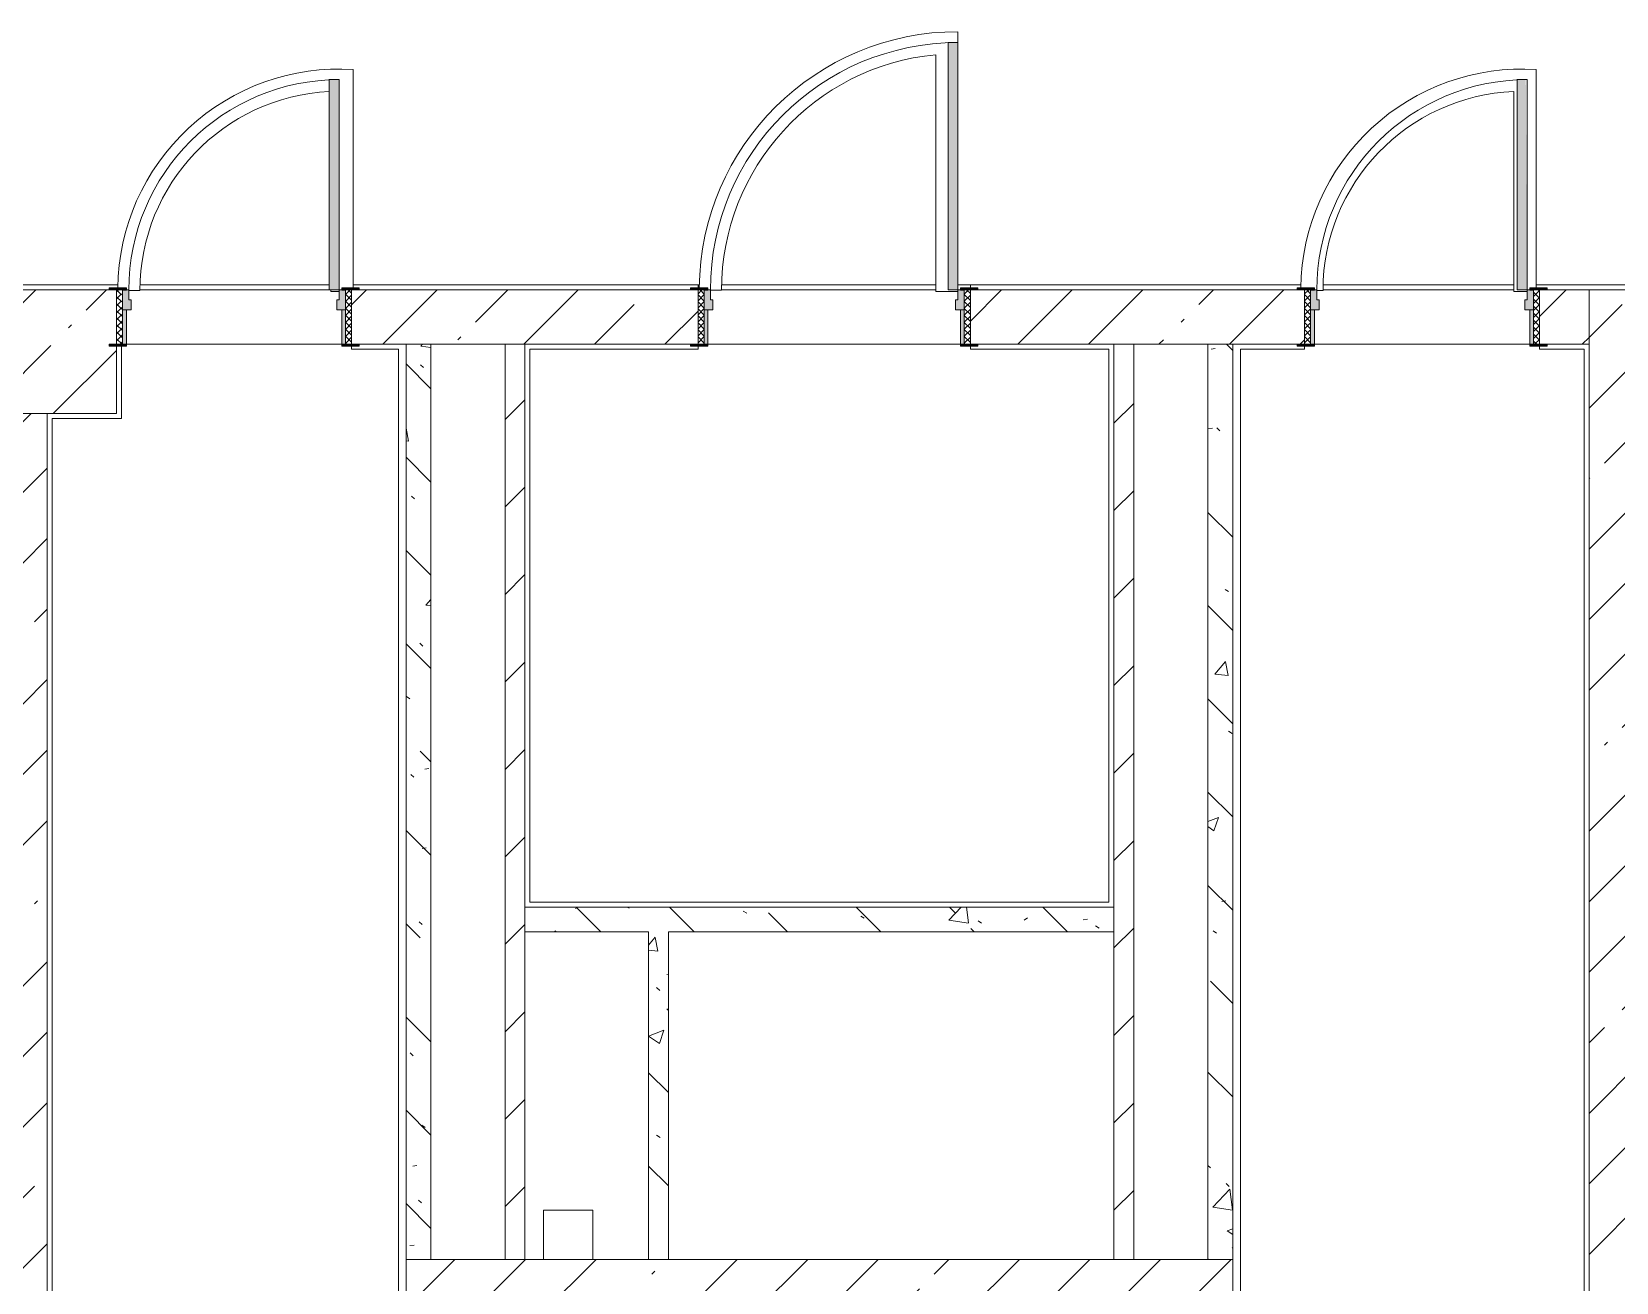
# Model space of a CAD drawing. Header units: millimetres. Extents: x 81459 to 274965, y -8553 to 29000.
# Drawn here: x 213327 to 219729, y 3888 to 8944 of the extents above; entities that cross this region are included whole.
import ezdxf

# ---------------------------------------------------------------- set-up
doc = ezdxf.new("R2010")
doc.units = ezdxf.units.MM
for name, color, linetype, lineweight, true_color in [('A-DOOR-6', 7, 'Continuous', 5, 0xe2e2e2), ('A-DOOR-7', 7, 'Continuous', 5, 0xaaaaaa), ('A-DOOR-FRAM-4', 7, 'Continuous', 5, 0xe2e2e2), ('A-DOOR-FRAM-5', 7, 'Continuous', 5, 0xaaaaaa), ('A-FLOR-2', 7, 'Continuous', 5, 0xaaaaaa), ('I-WALL-5', 7, 'Continuous', 5, 0x787878)]:
    doc.layers.add(name, color=color, linetype=linetype, lineweight=lineweight, true_color=true_color)
for name, color, linetype, lineweight in [('A-WALL', 7, 'Continuous', 9), ('I-WALL-3', 7, 'Continuous', 5), ('S-COLS-1', 7, 'Continuous', 5)]:
    doc.layers.add(name, color=color, linetype=linetype, lineweight=lineweight)
pattern_1 = [(45, (147759.1, 0), (-285.1231, 285.1231), []), (45, (148044.2, 0), (-285.1231, 285.1231), [504.031, -100.806, 16.764, -84.042])]
pattern_2 = [(45, (147759.1, 0), (-176.7767, 176.7767), [])]
pattern_3 = [(135, (147759.1, 0), (-377.1708, -377.1708), [533.4, -88.9, 17.78, -88.9]), (135, (147759.1, 376.94), (-377.1708, -377.1708), []), (50, (147759.1, 0), (637.6445, -55.7866), [66.675, -733.425]), (355, (147759.1, 0), (-123.3494, 668.699), [53.34, -586.74]), (100.451, (147812.23, -4.65), (514.299, 612.908), [56.665, -623.315]), (46.184, (147759.1, 177.8), (948.7764, -147.15), [100.012, -1100.137]), (96.636, (147838.2, 165.5), (830.909, 865.997), [84.998, -934.973]), (351.184, (147759.1, 177.8), (830.918, 865.988), [80.01, -880.11]), (21, (147848, 133.35), (530.6506, -357.9283), [66.675, -733.425]), (326, (147848, 133.35), (216.308, 644.6585), [53.34, -586.74]), (71.451, (147892.2, 103.5), (746.9596, 286.7243), [56.665, -623.315]), (37.5, (147759.1, 0), (10.8105, 295.9426), [16.764, -562.864, 16.764, -578.866, -588.962]), (37.5, (147759.1, 0), (10.8105, 295.9426), [-1175.258, 16.764, -572.198]), (7.5, (147759.1, 0), (233.8692, 350.6318), [16.764, -322.834, 16.764, -549.529, -224.472]), (7.5, (147759.1, 0), (233.8692, 350.6318), [-905.891, 16.764, -207.708]), (327.5, (147560.85, 0), (474.5678, -20.0513), [16.764, -205.486, 16.764, -676.656, -920.115]), (327.5, (147560.85, 0), (474.5678, -20.0513), [-915.67, 16.764, -903.351]), (317.5, (147471.95, 0), (518.4522, 88.9934), [16.764, -272.161, 16.764, -443.738, -653.415]), (317.5, (147471.95, 0), (518.4522, 88.9934), [-749.427, 16.764, -636.651])]
pattern_4 = [(135, (1826.41, 174.685), (-14.14214, -14.14214), []), (225, (1826.41, 174.685), (14.14214, -14.14214), [])]
pattern_5 = [(45, (-296.384, 174.685), (-14.1421, 14.1421), []), (135, (-296.384, 174.685), (-14.1421, -14.1421), [])]

# ---------------------------------------------------------------- blocks, each defined once
blk = doc.blocks.new('BSC_Колонна _Прямоугольная - 500х500-V27-1_7_3_птичка')
at = {"layer": 'S-COLS-1'}
h = blk.add_hatch(dxfattribs=at)
h.set_pattern_fill('FP_50', color=256, style=0, pattern_type=2)
h.set_pattern_definition([(45, (-65660, -7650), (-285.1231, 285.1231), []), (45, (-65374.88, -7650), (-285.1231, 285.1231), [504.031, -100.806, 16.764, -84.042])])
h.paths.add_polyline_path([(-30, -250), (250, -250), (250, 22), (220, 22), (220, 30), (250, 30), (250, 250), (-250, 250), (-250, -250)])
for p, q in [((220, 250), (-250, 250)), ((-250, 250), (-250, -250)), ((250, -250), (250, 22)), ((-250, -250), (250, -250))]:
    blk.add_line(p, q, dxfattribs=at)
blk = doc.blocks.new('110_Дверь_СКБ_1Ст_Внутренняя1 - Д-7_л__950x2100h_Туалет-21784696-1_7_3_птичка')
at = {"layer": 'A-DOOR-6'}
h = blk.add_hatch(color=256, dxfattribs=at)
h.paths.add_polyline_path([(-422.5, 30), (-402.5, 30), (-402.5, 70), (-412.5, 70), (-412.5, 110), (-437.5, 108), (-437.5, 30)])
h.paths.add_polyline_path([(447.5, 30), (462.5, 30), (462.5, 110), (437.5, 110), (437.5, 70), (427.5, 70), (427.5, 30), (437.5, 30)])
at = {"layer": 'A-DOOR-7'}
h = blk.add_hatch(dxfattribs=at)
h.set_pattern_fill('FP_102', color=256, style=0, pattern_type=2)
h.set_pattern_definition(pattern_4)
h.paths.add_polyline_path([(473.5, -110), (487.5, -110), (487.5, 110), (462.5, 110), (462.5, -110)])
at = {"layer": 'A-DOOR-FRAM-4'}
for points in [[(437.5, 110), (431.8, 960), (397.5, 960), (397.5, 110)], [(-462.5, 110), (-422.5, 110), (-422.5, 118), (-492.5, 117.6), (-492.5, 110), (-477.4, 110)], [(487.5, 110), (517.5, 110), (517.5, 118), (447.5, 118), (447.5, 110), (473.5, 110)], [(-422.5, -110), (-422.5, 30), (-437.5, 30), (-437.5, -110)], [(462.5, -110), (462.5, 30), (447.5, 30), (447.5, -110)], [(-462.5, -118), (-422.5, -118), (-422.5, -110), (-492.5, -110), (-492.5, -118)], [(517.5, -118), (517.5, -110), (447.5, -110), (447.5, -118), (487.5, -118)]]:
    blk.add_hatch(color=256, dxfattribs=at).paths.add_polyline_path(points)
at = {"layer": 'A-DOOR-FRAM-5'}
h = blk.add_hatch(dxfattribs=at)
h.set_pattern_fill('FP_103', color=256, style=0, pattern_type=2)
h.set_pattern_definition(pattern_5)
h.paths.add_polyline_path([(-462.5, -110), (-437.5, -110), (-437.5, 110), (-462.5, 108)])
at = {"layer": 'A-DOOR-7'}
for p, q in [((437.5, 960), (397.5, 960)), ((397.5, 960), (397.5, 110)), ((437.5, 110), (437.5, 960)), ((397.5, 110), (437.5, 110))]:
    blk.add_line(p, q, dxfattribs=at)
blk.add_arc((437.5, 110), 850, 90, 180, dxfattribs=at)
at = {"layer": 'A-DOOR-FRAM-5'}
for p, q in [((-422.5, 118), (-492.5, 118)), ((-492.5, 118), (-492.5, 110)), ((-492.5, 110), (-422.5, 110)), ((-437.5, 110), (-462.5, 110)), ((-462.5, 110), (-462.5, -110)), ((-412.5, 110), (-437.5, 110)), ((-437.5, 110), (-437.5, 30)), ((-437.5, -110), (-437.5, 110)), ((-422.5, 110), (-437.5, 110)), ((-437.5, 110), (-437.5, 109)), ((-437.5, 109), (-422.5, 109)), ((-422.5, 110), (-422.5, 118)), ((-422.5, 109), (-422.5, 110)), ((-412.5, 70), (-412.5, 110)), ((-402.5, 70), (-412.5, 70)), ((-402.5, 30), (-402.5, 70)), ((437.5, 70), (427.5, 70)), ((427.5, 70), (427.5, 30)), ((437.5, 110), (437.5, 70)), ((462.5, 110), (437.5, 110)), ((517.5, 118), (447.5, 118)), ((447.5, 118), (447.5, 110)), ((462.5, 110), (447.5, 110)), ((447.5, 110), (447.5, 109)), ((447.5, 110), (517.5, 110)), ((447.5, 109), (462.5, 109)), ((462.5, 30), (462.5, 110)), ((487.5, 110), (462.5, 110)), ((462.5, 110), (462.5, -110)), ((462.5, 109), (462.5, 110)), ((487.5, -110), (487.5, 110)), ((517.5, 110), (517.5, 118)), ((-437.5, 30), (-402.5, 30)), ((-422.5, 30), (-437.5, 30)), ((-437.5, 30), (-437.5, -110)), ((-422.5, -110), (-422.5, 30)), ((427.5, 30), (462.5, 30)), ((462.5, 30), (447.5, 30)), ((447.5, 30), (447.5, -110)), ((462.5, -110), (462.5, 30)), ((-422.5, -110), (-492.5, -110)), ((-492.5, -110), (-492.5, -118)), ((-492.5, -118), (-422.5, -118)), ((-462.5, -110), (-437.5, -110)), ((-437.5, -110), (-422.5, -110)), ((-422.5, -118), (-422.5, -110)), ((447.5, -110), (462.5, -110)), ((517.5, -110), (447.5, -110)), ((447.5, -110), (447.5, -118)), ((447.5, -118), (517.5, -118)), ((462.5, -110), (487.5, -110)), ((517.5, -118), (517.5, -110))]:
    blk.add_line(p, q, dxfattribs=at)
blk = doc.blocks.new('110_Дверь_СКБ_1Ст_Внутренняя1 - Д-7_л__950x2100h_Туалет-V73-1_7_3_птичка')
at = {"layer": 'A-DOOR-6'}
h = blk.add_hatch(color=256, dxfattribs=at)
h.paths.add_polyline_path([(447.5, 30), (462.5, 30), (462.5, 110), (437.5, 110), (437.5, 70), (427.5, 70), (427.5, 30), (437.5, 30)])
h.paths.add_polyline_path([(-422.5, 30), (-402.5, 30), (-402.5, 70), (-412.5, 70), (-412.5, 110), (-437.5, 108), (-437.5, 30)])
at = {"layer": 'A-DOOR-7'}
h = blk.add_hatch(dxfattribs=at)
h.set_pattern_fill('FP_102', color=256, style=0, pattern_type=2)
h.set_pattern_definition(pattern_4)
h.paths.add_polyline_path([(487.5, -110), (487.5, 110), (462.5, 110), (462.5, -110)])
at = {"layer": 'A-DOOR-FRAM-4'}
for points in [[(403.5, 110), (437.5, 110), (437.5, 960), (397.5, 960), (397.5, 110)], [(-437.5, 110), (-422.5, 110), (-422.5, 118), (-492.5, 118), (-492.5, 110), (-442.5, 110)], [(492.7, 110), (517.5, 110), (517.5, 118), (447.5, 118), (447.5, 110), (487.5, 110)], [(-422.5, -110), (-422.5, 30), (-437.5, 30), (-437.5, -110)], [(462.5, -110), (462.5, 30), (447.5, 30), (447.5, -110)], [(-442.5, -118), (-422.5, -118), (-422.5, -110), (-492.5, -110), (-492.5, -118), (-462.5, -118)], [(447.5, -118), (517.5, -118), (517.5, -110), (447.5, -110)]]:
    blk.add_hatch(color=256, dxfattribs=at).paths.add_polyline_path(points)
at = {"layer": 'A-DOOR-FRAM-5'}
h = blk.add_hatch(dxfattribs=at)
h.set_pattern_fill('FP_103', color=256, style=0, pattern_type=2)
h.set_pattern_definition(pattern_5)
h.paths.add_polyline_path([(-462.5, -110), (-437.5, -110), (-442.5, 110), (-462.5, 110)])
at = {"layer": 'A-DOOR-7'}
for p, q in [((437.5, 960), (397.5, 960)), ((397.5, 960), (397.5, 110)), ((437.5, 110), (437.5, 960)), ((397.5, 110), (437.5, 110))]:
    blk.add_line(p, q, dxfattribs=at)
blk.add_arc((437.5, 110), 850, 90, 180, dxfattribs=at)
at = {"layer": 'A-DOOR-FRAM-5'}
for p, q in [((-422.5, 118), (-492.5, 118)), ((-492.5, 118), (-492.5, 110)), ((-492.5, 110), (-422.5, 110)), ((-437.5, 110), (-462.5, 110)), ((-462.5, 110), (-462.5, -110)), ((-412.5, 110), (-437.5, 110)), ((-437.5, 110), (-437.5, 30)), ((-437.5, -110), (-437.5, 110)), ((-422.5, 110), (-437.5, 110)), ((-437.5, 110), (-437.5, 109)), ((-437.5, 109), (-422.5, 109)), ((-422.5, 110), (-422.5, 118)), ((-422.5, 109), (-422.5, 110)), ((-412.5, 70), (-412.5, 110)), ((-402.5, 70), (-412.5, 70)), ((-402.5, 30), (-402.5, 70)), ((437.5, 70), (427.5, 70)), ((427.5, 70), (427.5, 30)), ((437.5, 110), (437.5, 70)), ((462.5, 110), (437.5, 110)), ((517.5, 118), (447.5, 118)), ((447.5, 118), (447.5, 110)), ((462.5, 110), (447.5, 110)), ((447.5, 110), (447.5, 109)), ((447.5, 110), (517.5, 110)), ((447.5, 109), (462.5, 109)), ((462.5, 30), (462.5, 110)), ((487.5, 110), (462.5, 110)), ((462.5, 110), (462.5, -110)), ((462.5, 109), (462.5, 110)), ((487.5, -110), (487.5, 110)), ((517.5, 110), (517.5, 118)), ((-437.5, 30), (-402.5, 30)), ((-422.5, 30), (-437.5, 30)), ((-437.5, 30), (-437.5, -110)), ((-422.5, -110), (-422.5, 30)), ((427.5, 30), (462.5, 30)), ((462.5, 30), (447.5, 30)), ((447.5, 30), (447.5, -110)), ((462.5, -110), (462.5, 30)), ((-422.5, -110), (-492.5, -110)), ((-492.5, -110), (-492.5, -118)), ((-492.5, -118), (-422.5, -118)), ((-462.5, -110), (-437.5, -110)), ((-437.5, -110), (-422.5, -110)), ((-422.5, -118), (-422.5, -110)), ((447.5, -110), (462.5, -110)), ((517.5, -110), (447.5, -110)), ((447.5, -110), (447.5, -118)), ((447.5, -118), (517.5, -118)), ((462.5, -110), (487.5, -110)), ((517.5, -118), (517.5, -110))]:
    blk.add_line(p, q, dxfattribs=at)
blk = doc.blocks.new('110_Дверь_СКБ_1Ст_Внутренняя1 - Д-4 _л_ 1100x2100h_су мгн-32399982-1_7_3_птичка')
at = {"layer": 'A-DOOR-6'}
h = blk.add_hatch(color=256, dxfattribs=at)
h.paths.add_polyline_path([(537.5, 30), (537.5, 110), (512.5, 110), (512.5, 70), (502.5, 70), (502.5, 30), (522.5, 30)])
h.paths.add_polyline_path([(-512.5, 30), (-477.5, 30), (-477.5, 70), (-487.5, 70), (-487.5, 110), (-512.5, 109)])
at = {"layer": 'A-DOOR-7'}
h = blk.add_hatch(dxfattribs=at)
h.set_pattern_fill('FP_100', color=256, style=0, pattern_type=2)
h.set_pattern_definition([(135, (1751.41, 174.685), (-14.14214, -14.14214), []), (225, (1751.41, 174.685), (14.14214, -14.14214), [])])
h.paths.add_polyline_path([(537.5, -110), (562.5, -110), (562.5, 110), (537.5, 110), (537.5, 102.9)])
at = {"layer": 'A-DOOR-FRAM-4'}
for points in [[(511.8, 110), (512.5, 110), (512.5, 1110), (472.5, 1110), (472.5, 110)], [(-526.8, 110), (-497.5, 110), (-497.5, 118), (-567.5, 118), (-567.5, 110), (-532.4, 110)], [(592.5, 110), (592.5, 118), (522.5, 118), (522.5, 110), (562.5, 110)], [(-497.5, -110), (-497.5, 30), (-512.5, 30), (-512.5, -110)], [(537.5, -110), (537.5, 30), (522.5, 30), (522.5, -110)], [(-533.8, -118), (-497.5, -118), (-497.5, -110), (-567.5, -110), (-567.5, -118), (-537.5, -118)], [(562.5, -118), (592.5, -118), (592.5, -110), (522.5, -110), (522.5, -118), (537.5, -118)]]:
    blk.add_hatch(color=256, dxfattribs=at).paths.add_polyline_path(points)
at = {"layer": 'A-DOOR-FRAM-5'}
h = blk.add_hatch(dxfattribs=at)
h.set_pattern_fill('FP_101', color=256, style=0, pattern_type=2)
h.set_pattern_definition([(45, (-371.384, 174.685), (-14.1421, 14.1421), []), (135, (-371.384, 174.685), (-14.1421, -14.1421), [])])
h.paths.add_polyline_path([(-532.5, -110), (-512.5, -110), (-512.5, 110), (-537.5, 110), (-537.5, -110)])
at = {"layer": 'A-DOOR-7'}
for p, q in [((512.5, 1110), (472.5, 1110)), ((472.5, 1110), (472.5, 110)), ((512.5, 110), (512.5, 1110)), ((472.5, 110), (512.5, 110))]:
    blk.add_line(p, q, dxfattribs=at)
blk.add_arc((512.5, 110), 1000, 90, 180, dxfattribs=at)
at = {"layer": 'A-DOOR-FRAM-5'}
for p, q in [((-497.5, 118), (-567.5, 118)), ((-567.5, 118), (-567.5, 110)), ((-567.5, 110), (-497.5, 110)), ((-512.5, 110), (-537.5, 110)), ((-537.5, 110), (-537.5, -110)), ((-487.5, 110), (-512.5, 110)), ((-512.5, 110), (-512.5, 30)), ((-512.5, -110), (-512.5, 110)), ((-497.5, 110), (-512.5, 110)), ((-512.5, 110), (-512.5, 109)), ((-512.5, 109), (-497.5, 109)), ((-497.5, 110), (-497.5, 118)), ((-497.5, 109), (-497.5, 110)), ((-487.5, 70), (-487.5, 110)), ((-477.5, 70), (-487.5, 70)), ((-477.5, 30), (-477.5, 70)), ((512.5, 70), (502.5, 70)), ((502.5, 70), (502.5, 30)), ((512.5, 110), (512.5, 70)), ((537.5, 110), (512.5, 110)), ((592.5, 118), (522.5, 118)), ((522.5, 118), (522.5, 110)), ((537.5, 110), (522.5, 110)), ((522.5, 110), (522.5, 109)), ((522.5, 110), (592.5, 110)), ((522.5, 109), (537.5, 109)), ((537.5, 30), (537.5, 110)), ((562.5, 110), (537.5, 110)), ((537.5, 110), (537.5, -110)), ((537.5, 109), (537.5, 110)), ((562.5, -110), (562.5, 110)), ((592.5, 110), (592.5, 118)), ((-512.5, 30), (-477.5, 30)), ((-497.5, 30), (-512.5, 30)), ((-512.5, 30), (-512.5, -110)), ((-497.5, -110), (-497.5, 30)), ((502.5, 30), (537.5, 30)), ((537.5, 30), (522.5, 30)), ((522.5, 30), (522.5, -110)), ((537.5, -110), (537.5, 30)), ((-497.5, -110), (-567.5, -110)), ((-567.5, -110), (-567.5, -118)), ((-567.5, -118), (-497.5, -118)), ((-537.5, -110), (-512.5, -110)), ((-512.5, -110), (-497.5, -110)), ((-497.5, -118), (-497.5, -110)), ((522.5, -110), (537.5, -110)), ((592.5, -110), (522.5, -110)), ((522.5, -110), (522.5, -118)), ((522.5, -118), (592.5, -118)), ((537.5, -110), (562.5, -110)), ((592.5, -118), (592.5, -110))]:
    blk.add_line(p, q, dxfattribs=at)

msp = doc.modelspace()

# ---------------------------------------------------------------- hatches: boundary and pattern name
at = {"layer": 'I-WALL-3'}
h = msp.add_hatch(dxfattribs=at)
h.set_pattern_fill('FP_33', color=256, style=0, pattern_type=2)
h.set_pattern_definition(pattern_1)
h.paths.add_polyline_path([(217119.1, 7680), (218469.1, 7680), (218469.1, 7900), (217119.1, 7900)])
h.paths.add_polyline_path([(219619.1, 7680), (219619.1, 7900), (219419.1, 7900), (219419.1, 7680), (219449.1, 7680)])
h.paths.add_polyline_path([(214649.1, 7680), (216019.1, 7680), (216019.1, 7900), (214619.1, 7900), (214619.1, 7680), (214625.1, 7680)])
h = msp.add_hatch(dxfattribs=at)
h.set_pattern_fill('FP_33', color=256, style=0, pattern_type=2)
h.set_pattern_definition(pattern_1)
h.paths.add_polyline_path([(219839.1, -100), (219839.1, 7900), (219619.1, 7900), (219619.1, -100)])
h = msp.add_hatch(dxfattribs=at)
h.set_pattern_fill('FP_75', color=256, style=0, pattern_type=2)
h.set_pattern_definition(pattern_2)
h.paths.add_polyline_path([(215239.1, 3980), (215319.1, 3980), (215319.1, 7680), (215239.1, 7680), (215239.1, 4069.5)])
h = msp.add_hatch(dxfattribs=at)
h.set_pattern_fill('FP_75', color=256, style=0, pattern_type=2)
h.set_pattern_definition(pattern_2)
h.paths.add_polyline_path([(217779.1, 3980), (217779.1, 7680), (217699.1, 7680), (217699.1, 3980)])
h = msp.add_hatch(dxfattribs=at)
h.set_pattern_fill('FP_33', color=256, style=0, pattern_type=2)
h.set_pattern_definition(pattern_1)
h.paths.add_polyline_path([(213389.1, 400), (213389.1, 7400), (213169.1, 7400), (213169.1, 400)])
h = msp.add_hatch(dxfattribs=at)
h.set_pattern_fill('FP_33', color=256, style=0, pattern_type=2)
h.set_pattern_definition(pattern_1)
h.paths.add_polyline_path([(215487, 3760), (218179.1, 3760), (218179.1, 3980), (214839.1, 3980), (214839.1, 3760), (215394.1, 3760)])
at = {"layer": 'I-WALL-5'}
h = msp.add_hatch(dxfattribs=at)
h.set_pattern_fill('FP_62', color=256, style=0, pattern_type=2)
h.set_pattern_definition(pattern_3)
h.paths.add_polyline_path([(214939.1, 3980), (214939.1, 7680), (214839.1, 7680), (214839.1, 3980)])
h = msp.add_hatch(dxfattribs=at)
h.set_pattern_fill('FP_62', color=256, style=0, pattern_type=2)
h.set_pattern_definition(pattern_3)
h.paths.add_polyline_path([(218179.1, 3980), (218179.1, 7680), (218079.1, 7680), (218079.1, 3980)])
h = msp.add_hatch(dxfattribs=at)
h.set_pattern_fill('FP_62', color=256, style=0, pattern_type=2)
h.set_pattern_definition(pattern_3)
h.paths.add_polyline_path([(215319.1, 5305), (217699.1, 5305), (217699.1, 5405), (215319.1, 5405)])
h = msp.add_hatch(dxfattribs=at)
h.set_pattern_fill('FP_62', color=256, style=0, pattern_type=2)
h.set_pattern_definition(pattern_3)
h.paths.add_polyline_path([(215899.1, 3980), (215899.1, 5305), (215819.1, 5305), (215819.1, 3980)])

# ---------------------------------------------------------------- linework, layer by layer
at = {"layer": 'A-FLOR-2'}
for p, q in [((217069.1, 8900), (217069.1, 8944)), ((216979.1, 8850.7), (216979.1, 7892.9)), ((214625.1, 7908), (214625.1, 8791.2)), ((219405.1, 7908), (219405.1, 8791.2)), ((219315.1, 8702.3), (219315.1, 7892.9)), ((186499.1, 7920), (213675.4, 7920)), ((213719.1, 7898), (213764.1, 7898)), ((214529.1, 7900), (213764.2, 7900)), ((213765.4, 7920), (214529.1, 7920)), ((214535.1, 7900), (214535.1, 7892.9)), ((214535.1, 7892.9), (214569.1, 7892.9)), ((214625.1, 7920), (216025.2, 7920)), ((216019.1, 7920), (216019.1, 7908)), ((216069.1, 7899), (216114.1, 7899)), ((216115.3, 7920), (216979.1, 7920)), ((216979.1, 7892.9), (217069.1, 7892.9)), ((218455.4, 7920), (217069.1, 7920)), ((217119.1, 7908), (217119.1, 7920)), ((218519.1, 7898), (218544.1, 7898)), ((218545.4, 7920), (219315.1, 7920)), ((219315.1, 7892.9), (219369.1, 7892.9)), ((219405.1, 7920), (220064, 7920)), ((213689.1, 7672), (213689.1, 7380)), ((214619.1, 7660), (214619.1, 7672)), ((214808.1, 7660), (214619.1, 7660)), ((214808.1, 7660), (214808.1, 3729)), ((216019.1, 7660), (215339.1, 7660)), ((215339.1, 7660), (215339.1, 5425)), ((216019.1, 7672), (216019.1, 7660)), ((217119.1, 7660), (217119.1, 7672)), ((217679.1, 7660), (217119.1, 7660)), ((217679.1, 5425), (217679.1, 7660)), ((218469.1, 7660), (218210.1, 7660)), ((218210.1, 2347.5), (218210.1, 7660)), ((218469.1, 7672), (218469.1, 7660)), ((219419.1, 7660), (219419.1, 7672)), ((219599.1, 7660), (219419.1, 7660)), ((219599.1, 515.6), (219599.1, 7660)), ((213689.1, 7380), (213409.1, 7380)), ((213409.1, 7380), (213409.1, 515.5)), ((215339.1, 5425), (217679.1, 5425)), ((215394.1, 3980), (215394.1, 4180)), ((215394.1, 4180), (215594.1, 4180)), ((215594.1, 4180), (215594.1, 3980))]:
    msp.add_line(p, q, dxfattribs=at)
for centre, radius, start, end in [((217069.1, 7899), 1045, 90, 179.50487), ((217069.1, 7900), 955, 95.40763, 180.06083), ((214569.1, 7898), 895, 86.41414, 179.35657), ((219349.1, 7898), 895, 86.41414, 179.35657), ((214569.1, 7898), 805, 92.85121, 180), ((219349.1, 7898), 805, 92.42307, 180)]:
    msp.add_arc(centre, radius, start, end, dxfattribs=at)
at = {"layer": 'A-WALL'}
for p, q in [((214939.1, 7680), (214839.1, 7680)), ((215319.1, 7680), (215239.1, 7680)), ((217779.1, 7680), (217699.1, 7680)), ((218179.1, 7680), (218079.1, 7680)), ((215319.1, 5405), (215319.1, 5305)), ((217699.1, 5305), (217699.1, 5405)), ((214839.1, 3980), (214939.1, 3980)), ((215239.1, 3980), (215319.1, 3980)), ((215819.1, 3980), (215899.1, 3980)), ((217699.1, 3980), (217779.1, 3980))]:
    msp.add_line(p, q, dxfattribs=at)
at = {"layer": 'I-WALL-3'}
for p, q in [((213764.2, 7900), (214529.1, 7900)), ((215989.1, 7900), (214649.1, 7900)), ((216113.3, 7900), (216979.1, 7900)), ((218439.1, 7900), (217149.1, 7900)), ((218544.2, 7900), (219315.1, 7900)), ((220009.1, 7900), (219449.1, 7900)), ((219619.1, 7900), (219619.1, 515.5)), ((214579.1, 7680), (213709.1, 7680)), ((214649.1, 7680), (214839.1, 7680)), ((214839.1, 7680), (214839.1, 3760)), ((214939.1, 7680), (215239.1, 7680)), ((214939.1, 3980), (214939.1, 7680)), ((215239.1, 7680), (215239.1, 3980)), ((215319.1, 7680), (215989.1, 7680)), ((215319.1, 5405), (215319.1, 7680)), ((217079.1, 7680), (216059.1, 7680)), ((217149.1, 7680), (217699.1, 7680)), ((217699.1, 7680), (217699.1, 5405)), ((217779.1, 7680), (218079.1, 7680)), ((217779.1, 3980), (217779.1, 7680)), ((218079.1, 7680), (218079.1, 3980)), ((218179.1, 7680), (218439.1, 7680)), ((218179.1, 3760), (218179.1, 7680)), ((219379.1, 7680), (218509.1, 7680)), ((219449.1, 7680), (219619.1, 7680)), ((213389.1, 400), (213389.1, 7400)), ((217699.1, 5405), (215319.1, 5405)), ((215319.1, 3980), (215319.1, 5305)), ((215319.1, 5305), (215819.1, 5305)), ((215819.1, 5305), (215819.1, 3980)), ((215899.1, 5305), (217699.1, 5305)), ((215899.1, 3980), (215899.1, 5305)), ((217699.1, 5305), (217699.1, 3980)), ((215239.1, 3980), (214939.1, 3980)), ((215819.1, 3980), (215319.1, 3980)), ((217699.1, 3980), (215899.1, 3980)), ((218179.1, 3980), (217779.1, 3980))]:
    msp.add_line(p, q, dxfattribs=at)

# ---------------------------------------------------------------- block references
at = {"layer": 'A-DOOR-7'}
for name, p in [('110_Дверь_СКБ_1Ст_Внутренняя1 - Д-4 _л_ 1100x2100h_су мгн-32399982-1_7_3_птичка', (216556.6, 7790)), ('110_Дверь_СКБ_1Ст_Внутренняя1 - Д-7_л__950x2100h_Туалет-V73-1_7_3_птичка', (214131.6, 7790)), ('110_Дверь_СКБ_1Ст_Внутренняя1 - Д-7_л__950x2100h_Туалет-21784696-1_7_3_птичка', (218931.6, 7790))]:
    msp.add_blockref(name, p, dxfattribs=at)
at = {"layer": 'S-COLS-1'}
msp.add_blockref('BSC_Колонна _Прямоугольная - 500х500-V27-1_7_3_птичка', (213419.1, 7650), dxfattribs=at)

doc.saveas('drawing.dxf')
